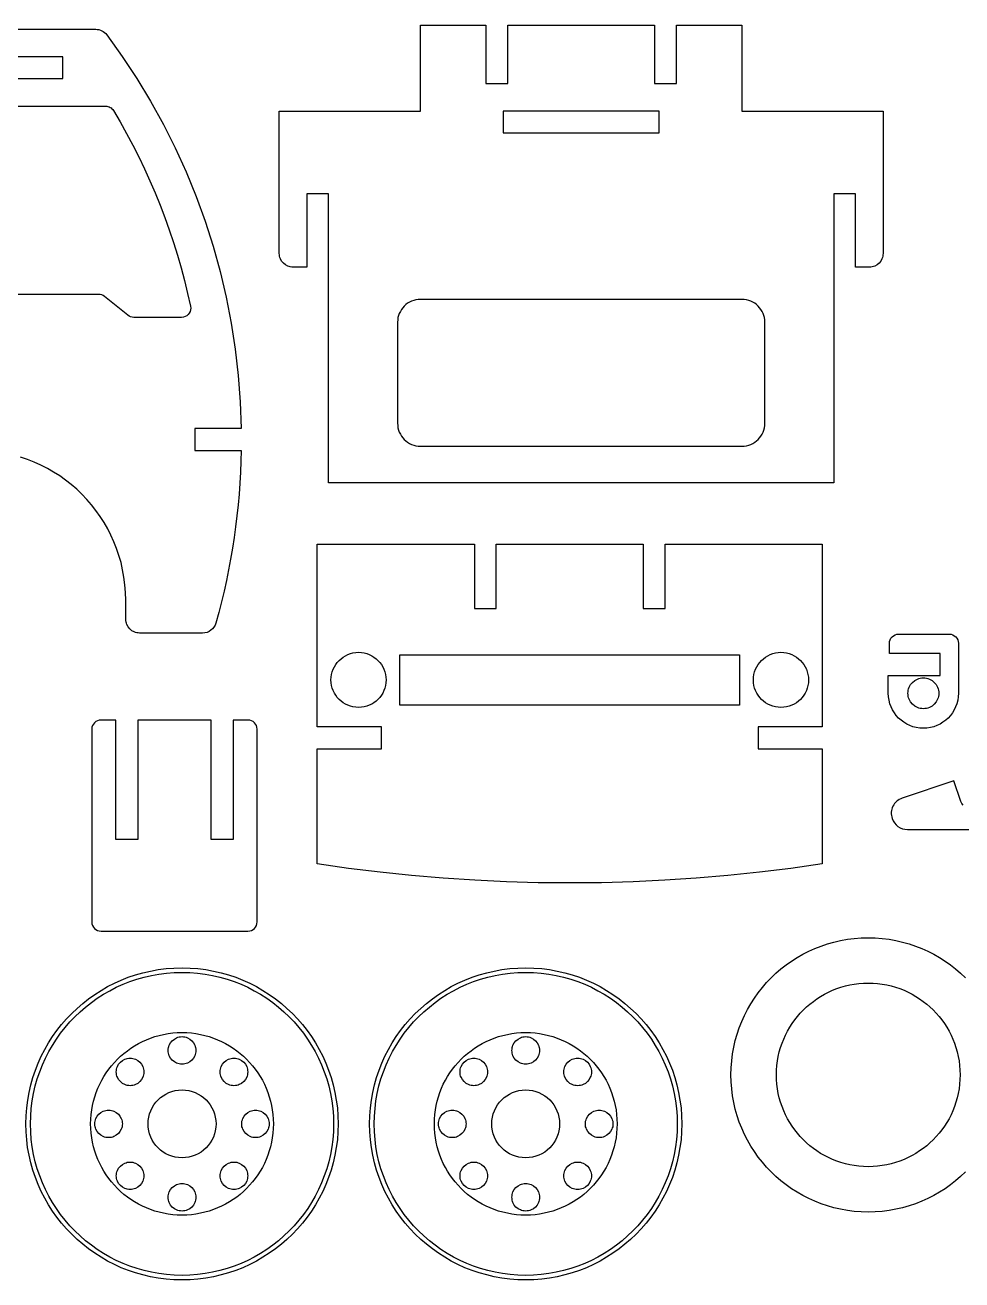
# Model space of a CAD drawing. Extents: x 9 to 509, y 40 to 335.
# Drawn here: x 199.9 to 319.3, y 171.1 to 331.2 of the extents above; entities that cross this region are included whole.
import ezdxf

# ---------------------------------------------------------------- set-up
doc = ezdxf.new("R2010")
doc.units = 0
doc.layers.get('0').update_dxf_attribs({"linetype": 'CONTINUOUS'})

msp = doc.modelspace()

# ---------------------------------------------------------------- linework, layer by layer
at = {"color": 7, "linetype": 'CONTINUOUS'}
for points in [[(174.84, 330.64), (208.89, 330.64), (208.89, 330.64), (209.1, 330.62), (209.3, 330.59), (209.5, 330.53), (209.68, 330.45), (209.86, 330.35), (210.02, 330.23), (210.17, 330.09), (210.3, 329.93), (210.3, 329.93), (212.28, 327.17), (214.14, 324.35), (215.89, 321.46), (217.52, 318.51), (219.03, 315.5), (220.42, 312.44), (221.69, 309.33), (222.83, 306.17), (223.86, 302.98), (224.75, 299.74), (225.52, 296.47), (226.17, 293.16), (226.68, 289.83), (227.07, 286.48), (227.32, 283.11), (227.44, 279.71), (227.44, 279.71), (221.52, 279.71), (221.52, 276.93), (227.44, 276.93), (227.44, 276.93), (227.41, 275.54), (227.35, 274.14), (227.27, 272.75), (227.17, 271.36), (227.05, 269.97), (226.9, 268.59), (226.73, 267.2), (226.54, 265.82), (226.33, 264.45), (226.09, 263.07), (225.83, 261.7), (225.55, 260.34), (225.25, 258.98), (224.93, 257.62), (224.58, 256.27), (224.21, 254.92), (224.21, 254.92), (224.11, 254.65), (223.97, 254.4), (223.79, 254.18), (223.58, 254), (223.35, 253.85), (223.09, 253.73), (222.81, 253.67), (222.52, 253.64), (222.52, 253.64), (214.48, 253.64), (214.3, 253.65), (214.12, 253.68), (213.96, 253.72), (213.79, 253.78), (213.5, 253.94), (213.24, 254.16), (213.02, 254.42), (212.86, 254.71), (212.8, 254.88), (212.76, 255.04), (212.73, 255.22), (212.72, 255.4), (212.72, 255.4), (212.72, 255.4), (212.72, 257.85), (212.72, 257.85), (212.7, 258.83), (212.62, 259.8), (212.5, 260.75), (212.33, 261.69), (212.12, 262.62), (211.86, 263.52), (211.56, 264.41), (211.22, 265.28), (210.84, 266.12), (210.42, 266.94), (209.96, 267.74), (209.46, 268.52), (208.93, 269.27), (208.36, 269.99), (207.76, 270.68), (207.13, 271.34), (206.47, 271.98), (205.78, 272.58), (205.05, 273.14), (204.31, 273.67), (203.53, 274.17), (202.73, 274.63), (201.91, 275.05), (201.06, 275.43), (200.2, 275.78), (199.31, 276.08)], [(238.59, 272.78), (238.59, 309.66), (235.81, 309.66), (235.81, 300.29), (234.06, 300.29), (233.88, 300.3), (233.7, 300.33), (233.54, 300.37), (233.37, 300.43), (233.08, 300.59), (232.82, 300.81), (232.6, 301.06), (232.44, 301.36), (232.38, 301.52), (232.34, 301.69), (232.31, 301.87), (232.3, 302.05), (232.3, 302.05), (232.3, 302.05), (232.3, 320.19), (250.3, 320.19), (250.3, 331.17), (258.64, 331.17), (258.64, 323.7), (261.42, 323.7), (261.42, 331.17), (280.15, 331.17), (280.15, 323.7), (282.93, 323.7), (282.93, 331.17), (291.27, 331.17), (291.27, 320.19), (309.27, 320.19), (309.27, 302.05), (309.27, 302.05), (309.26, 301.87), (309.24, 301.69), (309.19, 301.52), (309.13, 301.36), (308.97, 301.06), (308.76, 300.81), (308.5, 300.59), (308.2, 300.43), (308.04, 300.37), (307.87, 300.33), (307.7, 300.3), (307.52, 300.29), (307.52, 300.29), (305.76, 300.29), (305.76, 309.66), (302.98, 309.66), (302.98, 272.78), (238.59, 272.78), (238.59, 272.78)], [(176.59, 325.73), (176.59, 324.34), (204.69, 324.34), (204.69, 327.12), (176.59, 327.12), (176.59, 325.73), (176.59, 325.73)], [(190.17, 320.83), (210.15, 320.83), (210.15, 320.83), (210.31, 320.82), (210.45, 320.79), (210.6, 320.74), (210.73, 320.68), (210.85, 320.6), (210.97, 320.5), (211.07, 320.39), (211.16, 320.26), (211.16, 320.26), (212.01, 318.81), (212.83, 317.34), (213.62, 315.85), (214.38, 314.35), (215.11, 312.83), (215.81, 311.3), (216.47, 309.76), (217.1, 308.2), (217.7, 306.63), (218.27, 305.04), (218.8, 303.45), (219.31, 301.84), (219.78, 300.23), (220.21, 298.6), (220.61, 296.96), (220.98, 295.32), (220.98, 295.32), (221.01, 295.08), (220.99, 294.85), (220.92, 294.63), (220.82, 294.44), (220.68, 294.26), (220.51, 294.11), (220.31, 294), (220.08, 293.93), (219.84, 293.9), (219.84, 293.9)], [(260.84, 317.41), (280.74, 317.41), (280.74, 320.19), (260.84, 320.19), (260.84, 317.41), (260.84, 317.41)], [(219.84, 293.9), (213.74, 293.9), (213.74, 293.9), (213.54, 293.92), (213.35, 293.97), (213.17, 294.05), (213, 294.16), (213, 294.16), (210.02, 296.57), (210.02, 296.57), (209.85, 296.69), (209.67, 296.77), (209.48, 296.82), (209.28, 296.83), (209.28, 296.83), (190.17, 296.83)], [(250.3, 277.46), (291.27, 277.46), (291.57, 277.48), (291.86, 277.52), (292.14, 277.6), (292.41, 277.69), (292.67, 277.82), (292.91, 277.96), (293.13, 278.13), (293.34, 278.32), (293.53, 278.53), (293.7, 278.75), (293.85, 279), (293.97, 279.25), (294.07, 279.52), (294.14, 279.8), (294.18, 280.09), (294.2, 280.39), (294.2, 280.39), (294.2, 293.27), (294.2, 293.27), (294.18, 293.57), (294.14, 293.86), (294.07, 294.14), (293.97, 294.41), (293.85, 294.66), (293.7, 294.9), (293.53, 295.13), (293.34, 295.34), (293.13, 295.53), (292.91, 295.69), (292.67, 295.84), (292.41, 295.96), (292.14, 296.06), (291.86, 296.13), (291.57, 296.18), (291.27, 296.19), (291.27, 296.19), (291.27, 296.19), (250.3, 296.19), (250.3, 296.19), (250, 296.18), (249.71, 296.13), (249.43, 296.06), (249.16, 295.96), (248.91, 295.84), (248.66, 295.69), (248.44, 295.53), (248.23, 295.34), (248.04, 295.13), (247.87, 294.9), (247.73, 294.66), (247.6, 294.41), (247.51, 294.14), (247.43, 293.86), (247.39, 293.57), (247.37, 293.27), (247.37, 293.27), (247.37, 293.27), (247.37, 280.39), (247.37, 280.39), (247.39, 280.09), (247.43, 279.8), (247.51, 279.52), (247.6, 279.25), (247.73, 279), (247.87, 278.75), (248.04, 278.53), (248.23, 278.32), (248.44, 278.13), (248.66, 277.96), (248.91, 277.82), (249.16, 277.69), (249.43, 277.6), (249.71, 277.52), (250, 277.48), (250.3, 277.46), (250.3, 277.46), (250.3, 277.46)], [(237.13, 224.21), (237.13, 238.89), (245.33, 238.89), (245.33, 241.67), (237.13, 241.67), (237.13, 264.96), (257.18, 264.96), (257.18, 256.76), (259.96, 256.76), (259.96, 264.96), (278.69, 264.96), (278.69, 256.76), (281.47, 256.76), (281.47, 264.96), (301.52, 264.96), (301.52, 241.67), (293.33, 241.67), (293.33, 238.89), (301.52, 238.89), (301.52, 224.21), (301.52, 224.21), (297.51, 223.63), (293.5, 223.14), (289.48, 222.72), (285.46, 222.38), (281.43, 222.11), (277.4, 221.92), (273.36, 221.8), (269.33, 221.77), (265.29, 221.8), (261.26, 221.92), (257.23, 222.11), (253.2, 222.38), (249.17, 222.72), (245.15, 223.14), (241.14, 223.63), (237.13, 224.21), (237.13, 224.21)], [(309.94, 245.96), (309.94, 248.23), (316.53, 248.23), (316.53, 251.01), (310.08, 251.01), (310.08, 252.33), (310.08, 252.33), (310.11, 252.57), (310.17, 252.79), (310.28, 252.99), (310.42, 253.16), (310.6, 253.3), (310.8, 253.41), (311.02, 253.48), (311.25, 253.5), (311.25, 253.5), (311.25, 253.5), (317.7, 253.5), (317.7, 253.5), (317.94, 253.48), (318.16, 253.41), (318.35, 253.3), (318.53, 253.16), (318.67, 252.99), (318.78, 252.79), (318.85, 252.57), (318.87, 252.33), (318.87, 252.33), (318.87, 252.33), (318.87, 245.96), (318.87, 245.96), (318.85, 245.5), (318.78, 245.06), (318.67, 244.63), (318.52, 244.22), (318.33, 243.83), (318.11, 243.46), (317.85, 243.12), (317.56, 242.8), (317.25, 242.52), (316.9, 242.26), (316.53, 242.03), (316.14, 241.85), (315.73, 241.7), (315.31, 241.59), (314.86, 241.52), (314.41, 241.5), (313.95, 241.52), (313.51, 241.59), (313.08, 241.7), (312.67, 241.85), (312.28, 242.03), (311.91, 242.26), (311.57, 242.52), (311.25, 242.8), (310.96, 243.12), (310.71, 243.46), (310.48, 243.83), (310.29, 244.22), (310.14, 244.63), (310.03, 245.06), (309.97, 245.5), (309.94, 245.96), (309.94, 245.96)], [(245.91, 247.67), (245.9, 247.31), (245.84, 246.96), (245.76, 246.62), (245.64, 246.3), (245.49, 245.99), (245.31, 245.7), (245.11, 245.43), (244.88, 245.18), (244.64, 244.96), (244.37, 244.75), (244.08, 244.58), (243.77, 244.43), (243.45, 244.31), (243.11, 244.23), (242.76, 244.17), (242.4, 244.15), (242.4, 244.15), (242.4, 244.15), (242.04, 244.17), (241.69, 244.23), (241.36, 244.31), (241.04, 244.43), (240.73, 244.58), (240.44, 244.75), (240.17, 244.96), (239.92, 245.18), (239.69, 245.43), (239.49, 245.7), (239.32, 245.99), (239.17, 246.3), (239.05, 246.62), (238.96, 246.96), (238.91, 247.31), (238.89, 247.67), (238.89, 247.67), (238.89, 247.67), (238.91, 248.02), (238.96, 248.37), (239.05, 248.71), (239.17, 249.03), (239.32, 249.34), (239.49, 249.63), (239.69, 249.9), (239.92, 250.15), (240.17, 250.37), (240.44, 250.58), (240.73, 250.75), (241.04, 250.9), (241.36, 251.02), (241.69, 251.1), (242.04, 251.16), (242.4, 251.18), (242.4, 251.18), (242.4, 251.18), (242.76, 251.16), (243.11, 251.1), (243.45, 251.02), (243.77, 250.9), (244.08, 250.75), (244.37, 250.58), (244.64, 250.37), (244.88, 250.15), (245.11, 249.9), (245.31, 249.63), (245.49, 249.34), (245.64, 249.03), (245.76, 248.71), (245.84, 248.37), (245.9, 248.02), (245.91, 247.67), (245.91, 247.67), (245.91, 247.67)], [(247.67, 244.45), (247.67, 250.88), (290.98, 250.88), (290.98, 244.45), (247.67, 244.45), (247.67, 244.45)], [(299.76, 247.67), (299.75, 247.31), (299.69, 246.96), (299.61, 246.62), (299.49, 246.3), (299.34, 245.99), (299.16, 245.7), (298.96, 245.43), (298.73, 245.18), (298.49, 244.96), (298.22, 244.75), (297.93, 244.58), (297.62, 244.43), (297.3, 244.31), (296.96, 244.23), (296.61, 244.17), (296.25, 244.15), (296.25, 244.15), (296.25, 244.15), (295.89, 244.17), (295.54, 244.23), (295.21, 244.31), (294.88, 244.43), (294.58, 244.58), (294.29, 244.75), (294.02, 244.96), (293.77, 245.18), (293.54, 245.43), (293.34, 245.7), (293.16, 245.99), (293.01, 246.3), (292.9, 246.62), (292.81, 246.96), (292.76, 247.31), (292.74, 247.67), (292.74, 247.67), (292.74, 247.67), (292.76, 248.02), (292.81, 248.37), (292.9, 248.71), (293.01, 249.03), (293.16, 249.34), (293.34, 249.63), (293.54, 249.9), (293.77, 250.15), (294.02, 250.37), (294.29, 250.58), (294.58, 250.75), (294.88, 250.9), (295.21, 251.02), (295.54, 251.1), (295.89, 251.16), (296.25, 251.18), (296.25, 251.18), (296.25, 251.18), (296.61, 251.16), (296.96, 251.1), (297.3, 251.02), (297.62, 250.9), (297.93, 250.75), (298.22, 250.58), (298.49, 250.37), (298.73, 250.15), (298.96, 249.9), (299.16, 249.63), (299.34, 249.34), (299.49, 249.03), (299.61, 248.71), (299.69, 248.37), (299.75, 248.02), (299.76, 247.67), (299.76, 247.67), (299.76, 247.67)], [(316.37, 245.96), (316.36, 245.76), (316.33, 245.56), (316.29, 245.37), (316.22, 245.19), (316.14, 245.02), (316.04, 244.86), (315.8, 244.57), (315.51, 244.33), (315.34, 244.23), (315.17, 244.15), (314.99, 244.08), (314.8, 244.03), (314.61, 244), (314.41, 243.99), (314.41, 243.99), (314.41, 243.99), (314.21, 244), (314.01, 244.03), (313.82, 244.08), (313.64, 244.15), (313.47, 244.23), (313.31, 244.33), (313.02, 244.57), (312.78, 244.86), (312.68, 245.02), (312.6, 245.19), (312.53, 245.37), (312.48, 245.56), (312.45, 245.76), (312.44, 245.96), (312.44, 245.96), (312.44, 245.96), (312.45, 246.16), (312.48, 246.35), (312.53, 246.54), (312.6, 246.72), (312.68, 246.9), (312.78, 247.06), (313.02, 247.35), (313.31, 247.59), (313.47, 247.69), (313.64, 247.77), (313.82, 247.84), (314.01, 247.88), (314.21, 247.91), (314.41, 247.92), (314.41, 247.92), (314.61, 247.91), (314.8, 247.88), (314.99, 247.84), (315.17, 247.77), (315.34, 247.69), (315.51, 247.59), (315.8, 247.35), (316.04, 247.06), (316.14, 246.9), (316.22, 246.72), (316.29, 246.54), (316.33, 246.35), (316.36, 246.16), (316.37, 245.96), (316.37, 245.96), (316.37, 245.96)], [(209.57, 215.63), (228.3, 215.63), (228.54, 215.65), (228.76, 215.72), (228.96, 215.83), (229.13, 215.97), (229.27, 216.14), (229.38, 216.34), (229.45, 216.56), (229.47, 216.8), (229.47, 216.8), (229.47, 216.8), (229.47, 241.38), (229.47, 241.38), (229.45, 241.62), (229.38, 241.84), (229.27, 242.03), (229.13, 242.21), (228.96, 242.35), (228.76, 242.46), (228.54, 242.53), (228.3, 242.55), (228.3, 242.55), (228.3, 242.55), (226.4, 242.55), (226.4, 227.33), (223.62, 227.33), (223.62, 242.55), (214.25, 242.55), (214.25, 227.33), (211.47, 227.33), (211.47, 242.55), (209.57, 242.55), (209.57, 242.55), (209.34, 242.53), (209.12, 242.46), (208.92, 242.35), (208.74, 242.21), (208.6, 242.03), (208.49, 241.84), (208.42, 241.62), (208.4, 241.38), (208.4, 241.38), (208.4, 241.38), (208.4, 216.8), (208.4, 216.8), (208.42, 216.56), (208.49, 216.34), (208.6, 216.14), (208.74, 215.97), (208.92, 215.83), (209.12, 215.72), (209.34, 215.65), (209.57, 215.63), (209.57, 215.63), (209.57, 215.63)], [(319.46, 231.68), (319.3, 231.9), (319.18, 232.15), (319.18, 232.15), (319.18, 232.15), (318.3, 234.79), (311.72, 232.58), (311.72, 232.58), (311.52, 232.5), (311.34, 232.41), (311.17, 232.3), (311.01, 232.18), (310.87, 232.04), (310.74, 231.89), (310.63, 231.72), (310.53, 231.55), (310.45, 231.37), (310.39, 231.19), (310.35, 230.99), (310.32, 230.8), (310.32, 230.6), (310.33, 230.39), (310.37, 230.19), (310.42, 229.99), (310.55, 229.69), (310.72, 229.42), (310.93, 229.18), (311.17, 228.98), (311.44, 228.81), (311.73, 228.69), (312.04, 228.62), (312.37, 228.59), (312.37, 228.59)], [(312.37, 228.59), (329.7, 228.59)], [(319.76, 184.92), (319.15, 184.34), (318.52, 183.79), (317.85, 183.27), (317.17, 182.78), (316.46, 182.32), (315.73, 181.9), (314.97, 181.52), (314.2, 181.17), (313.4, 180.85), (312.59, 180.58), (311.76, 180.34), (310.91, 180.15), (310.05, 179.99), (309.17, 179.88), (308.28, 179.81), (307.38, 179.79), (307.38, 179.79), (306.48, 179.81), (305.59, 179.88), (304.72, 179.99), (303.86, 180.15), (303.01, 180.34), (302.18, 180.58), (301.37, 180.85), (300.57, 181.17), (299.8, 181.52), (299.04, 181.9), (298.31, 182.32), (297.6, 182.78), (296.91, 183.27), (296.25, 183.79), (295.62, 184.34), (295.01, 184.92), (294.43, 185.52), (293.88, 186.16), (293.36, 186.82), (292.87, 187.51), (292.42, 188.22), (291.99, 188.95), (291.61, 189.7), (291.26, 190.48), (290.94, 191.27), (290.67, 192.09), (290.43, 192.92), (290.24, 193.76), (290.08, 194.63), (289.97, 195.5), (289.9, 196.39), (289.88, 197.29), (289.88, 197.29), (289.88, 197.29), (289.9, 198.19), (289.97, 199.08), (290.08, 199.96), (290.24, 200.82), (290.43, 201.66), (290.67, 202.5), (290.94, 203.31), (291.26, 204.1), (291.61, 204.88), (291.99, 205.63), (292.42, 206.37), (292.87, 207.08), (293.36, 207.76), (293.88, 208.42), (294.43, 209.06), (295.01, 209.67), (295.62, 210.25), (296.25, 210.8), (296.91, 211.32), (297.6, 211.8), (298.31, 212.26), (299.04, 212.68), (299.8, 213.07), (300.57, 213.42), (301.37, 213.73), (302.18, 214.01), (303.01, 214.24), (303.86, 214.44), (304.72, 214.59), (305.59, 214.7), (306.48, 214.77), (307.38, 214.79), (307.38, 214.79), (308.28, 214.77), (309.17, 214.7), (310.05, 214.59), (310.91, 214.44), (311.76, 214.24), (312.59, 214.01), (313.4, 213.73), (314.2, 213.42), (314.97, 213.07), (315.73, 212.68), (316.46, 212.26), (317.17, 211.8), (317.85, 211.32), (318.52, 210.8), (319.15, 210.25), (319.76, 209.67)], [(239.8, 191.05), (239.77, 190.02), (239.7, 189.01), (239.57, 188.02), (239.39, 187.04), (239.17, 186.08), (238.9, 185.13), (238.59, 184.21), (238.23, 183.3), (237.84, 182.42), (237.4, 181.56), (236.92, 180.73), (236.4, 179.92), (235.85, 179.14), (235.25, 178.39), (234.63, 177.67), (233.97, 176.98), (233.28, 176.32), (232.56, 175.69), (231.81, 175.1), (231.02, 174.55), (230.22, 174.03), (229.38, 173.55), (228.53, 173.11), (227.64, 172.71), (226.74, 172.36), (225.82, 172.04), (224.87, 171.78), (223.91, 171.55), (222.93, 171.38), (221.93, 171.25), (220.92, 171.17), (219.9, 171.15), (219.9, 171.15), (219.9, 171.15), (218.87, 171.17), (217.86, 171.25), (216.87, 171.38), (215.89, 171.55), (214.92, 171.78), (213.98, 172.04), (213.06, 172.36), (212.15, 172.71), (211.27, 173.11), (210.41, 173.55), (209.58, 174.03), (208.77, 174.55), (207.99, 175.1), (207.24, 175.69), (206.52, 176.32), (205.83, 176.98), (205.17, 177.67), (204.54, 178.39), (203.95, 179.14), (203.39, 179.92), (202.88, 180.73), (202.4, 181.56), (201.96, 182.42), (201.56, 183.3), (201.2, 184.21), (200.89, 185.13), (200.62, 186.08), (200.4, 187.04), (200.22, 188.02), (200.1, 189.01), (200.02, 190.02), (200, 191.05), (200, 191.05), (200, 191.05), (200.02, 192.07), (200.1, 193.08), (200.23, 194.08), (200.4, 195.06), (200.62, 196.02), (200.89, 196.97), (201.2, 197.89), (201.56, 198.79), (201.96, 199.68), (202.4, 200.53), (202.88, 201.37), (203.4, 202.17), (203.95, 202.96), (204.54, 203.71), (205.17, 204.43), (205.83, 205.12), (206.52, 205.78), (207.24, 206.4), (207.99, 207), (208.77, 207.55), (209.58, 208.07), (210.41, 208.55), (211.27, 208.99), (212.15, 209.38), (213.05, 209.74), (213.98, 210.05), (214.92, 210.32), (215.89, 210.54), (216.87, 210.72), (217.86, 210.85), (218.87, 210.92), (219.9, 210.95), (219.9, 210.95), (220.92, 210.92), (221.93, 210.85), (222.93, 210.72), (223.91, 210.54), (224.87, 210.32), (225.82, 210.05), (226.74, 209.74), (227.64, 209.38), (228.53, 208.99), (229.38, 208.55), (230.22, 208.07), (231.02, 207.55), (231.81, 207), (232.56, 206.4), (233.28, 205.78), (233.97, 205.12), (234.63, 204.43), (235.25, 203.71), (235.85, 202.96), (236.4, 202.17), (236.92, 201.37), (237.4, 200.53), (237.84, 199.68), (238.23, 198.79), (238.59, 197.89), (238.9, 196.97), (239.17, 196.02), (239.39, 195.06), (239.57, 194.08), (239.7, 193.08), (239.77, 192.07), (239.8, 191.05), (239.8, 191.05), (239.8, 191.05)], [(239.21, 191.05), (239.19, 190.05), (239.11, 189.07), (238.99, 188.11), (238.82, 187.16), (238.61, 186.22), (238.35, 185.31), (238.04, 184.41), (237.7, 183.53), (237.31, 182.67), (236.88, 181.84), (236.42, 181.03), (235.92, 180.25), (235.38, 179.49), (234.8, 178.76), (234.2, 178.06), (233.56, 177.39), (232.89, 176.75), (232.18, 176.14), (231.46, 175.57), (230.7, 175.03), (229.91, 174.53), (229.11, 174.06), (228.27, 173.64), (227.42, 173.25), (226.54, 172.91), (225.64, 172.6), (224.73, 172.34), (223.79, 172.13), (222.84, 171.96), (221.87, 171.83), (220.89, 171.76), (219.9, 171.73), (219.9, 171.73), (219.9, 171.73), (218.9, 171.76), (217.92, 171.83), (216.96, 171.96), (216.01, 172.13), (215.07, 172.34), (214.16, 172.6), (213.26, 172.91), (212.38, 173.25), (211.52, 173.64), (210.69, 174.06), (209.88, 174.53), (209.1, 175.03), (208.34, 175.57), (207.61, 176.14), (206.91, 176.75), (206.24, 177.39), (205.6, 178.06), (204.99, 178.76), (204.42, 179.49), (203.88, 180.25), (203.38, 181.03), (202.91, 181.84), (202.49, 182.67), (202.1, 183.53), (201.76, 184.41), (201.45, 185.3), (201.19, 186.22), (200.98, 187.16), (200.81, 188.11), (200.68, 189.07), (200.61, 190.05), (200.58, 191.05), (200.58, 191.05), (200.58, 191.05), (200.61, 192.04), (200.68, 193.02), (200.81, 193.99), (200.98, 194.94), (201.19, 195.88), (201.45, 196.79), (201.76, 197.69), (202.1, 198.57), (202.49, 199.42), (202.91, 200.26), (203.38, 201.06), (203.88, 201.85), (204.42, 202.61), (204.99, 203.33), (205.6, 204.04), (206.24, 204.71), (206.91, 205.35), (207.61, 205.95), (208.34, 206.53), (209.1, 207.06), (209.88, 207.57), (210.69, 208.03), (211.52, 208.46), (212.38, 208.85), (213.26, 209.19), (214.15, 209.49), (215.07, 209.76), (216.01, 209.97), (216.96, 210.14), (217.92, 210.26), (218.9, 210.34), (219.9, 210.36), (219.9, 210.36), (220.89, 210.34), (221.87, 210.26), (222.84, 210.14), (223.79, 209.97), (224.73, 209.76), (225.64, 209.5), (226.54, 209.19), (227.42, 208.85), (228.27, 208.46), (229.11, 208.03), (229.91, 207.57), (230.7, 207.07), (231.46, 206.53), (232.18, 205.95), (232.89, 205.35), (233.56, 204.71), (234.2, 204.04), (234.8, 203.33), (235.38, 202.61), (235.91, 201.85), (236.42, 201.06), (236.88, 200.26), (237.31, 199.42), (237.7, 198.57), (238.04, 197.69), (238.34, 196.79), (238.61, 195.88), (238.82, 194.94), (238.99, 193.99), (239.11, 193.02), (239.19, 192.04), (239.21, 191.05), (239.21, 191.05), (239.21, 191.05)], [(283.61, 191.05), (283.59, 190.02), (283.51, 189.01), (283.38, 188.02), (283.21, 187.04), (282.99, 186.08), (282.72, 185.13), (282.41, 184.21), (282.05, 183.3), (281.65, 182.42), (281.21, 181.56), (280.73, 180.73), (280.22, 179.92), (279.66, 179.14), (279.07, 178.39), (278.44, 177.67), (277.78, 176.98), (277.09, 176.32), (276.37, 175.69), (275.62, 175.1), (274.84, 174.55), (274.03, 174.03), (273.2, 173.55), (272.34, 173.11), (271.46, 172.71), (270.56, 172.36), (269.63, 172.04), (268.69, 171.78), (267.72, 171.55), (266.74, 171.38), (265.75, 171.25), (264.74, 171.17), (263.71, 171.15), (263.71, 171.15), (263.71, 171.15), (262.69, 171.17), (261.68, 171.25), (260.68, 171.38), (259.7, 171.55), (258.74, 171.78), (257.8, 172.04), (256.87, 172.36), (255.97, 172.71), (255.08, 173.11), (254.23, 173.55), (253.39, 174.03), (252.59, 174.55), (251.81, 175.1), (251.05, 175.69), (250.33, 176.32), (249.64, 176.98), (248.98, 177.67), (248.36, 178.39), (247.76, 179.14), (247.21, 179.92), (246.69, 180.73), (246.21, 181.56), (245.77, 182.42), (245.37, 183.3), (245.02, 184.21), (244.71, 185.13), (244.44, 186.08), (244.21, 187.04), (244.04, 188.02), (243.91, 189.01), (243.84, 190.02), (243.81, 191.05), (243.81, 191.05), (243.81, 191.05), (243.84, 192.07), (243.91, 193.08), (244.04, 194.08), (244.22, 195.06), (244.44, 196.02), (244.71, 196.97), (245.02, 197.89), (245.38, 198.79), (245.77, 199.68), (246.21, 200.53), (246.69, 201.37), (247.21, 202.17), (247.76, 202.96), (248.36, 203.71), (248.98, 204.43), (249.64, 205.12), (250.33, 205.78), (251.05, 206.4), (251.81, 207), (252.59, 207.55), (253.39, 208.07), (254.23, 208.55), (255.08, 208.99), (255.97, 209.38), (256.87, 209.74), (257.79, 210.05), (258.74, 210.32), (259.7, 210.54), (260.68, 210.72), (261.68, 210.85), (262.69, 210.92), (263.71, 210.95), (263.71, 210.95), (264.74, 210.92), (265.75, 210.85), (266.74, 210.72), (267.72, 210.54), (268.69, 210.32), (269.63, 210.05), (270.56, 209.74), (271.46, 209.38), (272.34, 208.99), (273.2, 208.55), (274.03, 208.07), (274.84, 207.55), (275.62, 207), (276.37, 206.4), (277.09, 205.78), (277.79, 205.12), (278.44, 204.43), (279.07, 203.71), (279.66, 202.96), (280.22, 202.17), (280.73, 201.37), (281.21, 200.53), (281.65, 199.68), (282.05, 198.79), (282.41, 197.89), (282.72, 196.97), (282.99, 196.02), (283.21, 195.06), (283.38, 194.08), (283.51, 193.08), (283.59, 192.07), (283.61, 191.05), (283.61, 191.05), (283.61, 191.05)], [(283.03, 191.05), (283, 190.05), (282.93, 189.07), (282.81, 188.11), (282.64, 187.16), (282.42, 186.22), (282.16, 185.31), (281.86, 184.41), (281.51, 183.53), (281.12, 182.67), (280.7, 181.84), (280.23, 181.03), (279.73, 180.25), (279.19, 179.49), (278.62, 178.76), (278.01, 178.06), (277.37, 177.39), (276.7, 176.75), (276, 176.14), (275.27, 175.57), (274.51, 175.03), (273.73, 174.53), (272.92, 174.06), (272.09, 173.64), (271.23, 173.25), (270.35, 172.91), (269.46, 172.6), (268.54, 172.34), (267.61, 172.13), (266.65, 171.96), (265.69, 171.83), (264.71, 171.76), (263.71, 171.73), (263.71, 171.73), (263.71, 171.73), (262.72, 171.76), (261.74, 171.83), (260.77, 171.96), (259.82, 172.13), (258.89, 172.34), (257.97, 172.6), (257.07, 172.91), (256.2, 173.25), (255.34, 173.64), (254.51, 174.06), (253.7, 174.53), (252.91, 175.03), (252.16, 175.57), (251.43, 176.14), (250.73, 176.75), (250.05, 177.39), (249.41, 178.06), (248.81, 178.76), (248.23, 179.49), (247.7, 180.25), (247.19, 181.03), (246.73, 181.84), (246.3, 182.67), (245.91, 183.53), (245.57, 184.41), (245.26, 185.3), (245, 186.22), (244.79, 187.16), (244.62, 188.11), (244.5, 189.07), (244.42, 190.05), (244.4, 191.05), (244.4, 191.05), (244.4, 191.05), (244.42, 192.04), (244.5, 193.02), (244.62, 193.99), (244.79, 194.94), (245, 195.88), (245.26, 196.79), (245.57, 197.69), (245.91, 198.57), (246.3, 199.42), (246.73, 200.26), (247.19, 201.06), (247.7, 201.85), (248.23, 202.61), (248.81, 203.33), (249.41, 204.04), (250.05, 204.71), (250.73, 205.35), (251.43, 205.95), (252.16, 206.53), (252.91, 207.06), (253.7, 207.57), (254.51, 208.03), (255.34, 208.46), (256.19, 208.85), (257.07, 209.19), (257.97, 209.49), (258.89, 209.76), (259.82, 209.97), (260.77, 210.14), (261.74, 210.26), (262.72, 210.34), (263.71, 210.36), (263.71, 210.36), (264.71, 210.34), (265.69, 210.26), (266.66, 210.14), (267.61, 209.97), (268.54, 209.76), (269.46, 209.5), (270.35, 209.19), (271.23, 208.85), (272.09, 208.46), (272.92, 208.03), (273.73, 207.57), (274.51, 207.07), (275.27, 206.53), (276, 205.95), (276.7, 205.35), (277.37, 204.71), (278.01, 204.04), (278.62, 203.33), (279.19, 202.61), (279.73, 201.85), (280.23, 201.06), (280.7, 200.26), (281.12, 199.42), (281.51, 198.57), (281.86, 197.69), (282.16, 196.79), (282.42, 195.88), (282.64, 194.94), (282.81, 193.99), (282.93, 193.02), (283, 192.04), (283.03, 191.05), (283.03, 191.05), (283.03, 191.05)], [(319.09, 197.29), (319.07, 196.69), (319.03, 196.09), (318.95, 195.51), (318.85, 194.93), (318.72, 194.37), (318.56, 193.81), (318.38, 193.27), (318.17, 192.73), (317.93, 192.22), (317.68, 191.71), (317.39, 191.22), (317.09, 190.75), (316.76, 190.29), (316.42, 189.85), (316.05, 189.42), (315.66, 189.01), (315.25, 188.63), (314.83, 188.26), (314.39, 187.91), (313.93, 187.59), (313.45, 187.28), (312.96, 187), (312.46, 186.74), (311.94, 186.51), (311.41, 186.3), (310.86, 186.11), (310.31, 185.95), (309.74, 185.82), (309.17, 185.72), (308.58, 185.65), (307.99, 185.6), (307.38, 185.59), (307.38, 185.59), (306.78, 185.6), (306.19, 185.65), (305.6, 185.72), (305.02, 185.82), (304.46, 185.95), (303.9, 186.11), (303.36, 186.3), (302.83, 186.51), (302.31, 186.74), (301.8, 187), (301.31, 187.28), (300.84, 187.59), (300.38, 187.91), (299.94, 188.26), (299.51, 188.63), (299.11, 189.01), (298.72, 189.42), (298.35, 189.85), (298, 190.29), (297.68, 190.75), (297.37, 191.22), (297.09, 191.71), (296.83, 192.22), (296.6, 192.73), (296.39, 193.27), (296.2, 193.81), (296.04, 194.37), (295.91, 194.93), (295.81, 195.51), (295.74, 196.09), (295.69, 196.69), (295.68, 197.29), (295.68, 197.29), (295.69, 197.89), (295.74, 198.49), (295.81, 199.07), (295.91, 199.65), (296.04, 200.22), (296.2, 200.77), (296.39, 201.32), (296.6, 201.85), (296.83, 202.37), (297.09, 202.87), (297.37, 203.36), (297.68, 203.84), (298, 204.3), (298.35, 204.74), (298.72, 205.16), (299.11, 205.57), (299.51, 205.96), (299.94, 206.33), (300.38, 206.67), (300.84, 207), (301.31, 207.3), (301.8, 207.59), (302.31, 207.84), (302.83, 208.08), (303.36, 208.29), (303.9, 208.47), (304.46, 208.63), (305.02, 208.76), (305.6, 208.86), (306.19, 208.94), (306.78, 208.98), (307.38, 209), (307.38, 209), (307.99, 208.98), (308.58, 208.94), (309.17, 208.86), (309.74, 208.76), (310.31, 208.63), (310.86, 208.47), (311.41, 208.29), (311.94, 208.08), (312.46, 207.84), (312.96, 207.59), (313.45, 207.3), (313.93, 207), (314.39, 206.67), (314.83, 206.33), (315.25, 205.96), (315.66, 205.57), (316.05, 205.16), (316.42, 204.74), (316.76, 204.3), (317.09, 203.84), (317.39, 203.36), (317.68, 202.87), (317.93, 202.37), (318.17, 201.85), (318.38, 201.32), (318.56, 200.77), (318.72, 200.22), (318.85, 199.65), (318.95, 199.07), (319.03, 198.49), (319.07, 197.89), (319.09, 197.29), (319.09, 197.29), (319.09, 197.29)], [(231.55, 191.05), (231.53, 190.45), (231.49, 189.86), (231.41, 189.28), (231.31, 188.7), (231.18, 188.14), (231.02, 187.59), (230.84, 187.04), (230.63, 186.52), (230.4, 186), (230.14, 185.5), (229.86, 185.01), (229.56, 184.54), (229.23, 184.08), (228.89, 183.64), (228.52, 183.22), (228.13, 182.81), (227.73, 182.43), (227.31, 182.06), (226.87, 181.72), (226.41, 181.39), (225.94, 181.09), (225.45, 180.81), (224.95, 180.55), (224.43, 180.32), (223.9, 180.11), (223.36, 179.92), (222.81, 179.77), (222.25, 179.64), (221.67, 179.53), (221.09, 179.46), (220.5, 179.42), (219.9, 179.4), (219.9, 179.4), (219.9, 179.4), (219.3, 179.42), (218.71, 179.46), (218.13, 179.54), (217.55, 179.64), (216.99, 179.77), (216.44, 179.92), (215.89, 180.11), (215.37, 180.32), (214.85, 180.55), (214.35, 180.81), (213.86, 181.09), (213.39, 181.39), (212.93, 181.72), (212.49, 182.06), (212.07, 182.43), (211.66, 182.81), (211.28, 183.22), (210.91, 183.64), (210.57, 184.08), (210.24, 184.54), (209.94, 185.01), (209.66, 185.5), (209.4, 186), (209.17, 186.51), (208.96, 187.04), (208.77, 187.58), (208.62, 188.14), (208.49, 188.7), (208.38, 189.27), (208.31, 189.86), (208.27, 190.45), (208.25, 191.05), (208.25, 191.05), (208.27, 191.65), (208.31, 192.24), (208.39, 192.82), (208.49, 193.4), (208.62, 193.96), (208.77, 194.51), (208.96, 195.05), (209.17, 195.58), (209.4, 196.1), (209.66, 196.6), (209.94, 197.09), (210.24, 197.56), (210.57, 198.02), (210.91, 198.46), (211.28, 198.88), (211.66, 199.28), (212.07, 199.67), (212.49, 200.04), (212.93, 200.38), (213.39, 200.71), (213.86, 201.01), (214.35, 201.29), (214.85, 201.55), (215.36, 201.78), (215.89, 201.99), (216.43, 202.17), (216.99, 202.33), (217.55, 202.46), (218.12, 202.56), (218.71, 202.64), (219.3, 202.68), (219.9, 202.7), (219.9, 202.7), (219.9, 202.7), (220.5, 202.68), (221.09, 202.64), (221.67, 202.56), (222.25, 202.46), (222.81, 202.33), (223.36, 202.17), (223.9, 201.99), (224.43, 201.78), (224.95, 201.55), (225.45, 201.29), (225.94, 201.01), (226.41, 200.71), (226.87, 200.38), (227.31, 200.04), (227.73, 199.67), (228.13, 199.28), (228.52, 198.88), (228.89, 198.46), (229.23, 198.02), (229.56, 197.56), (229.86, 197.09), (230.14, 196.6), (230.4, 196.1), (230.63, 195.58), (230.84, 195.05), (231.02, 194.51), (231.18, 193.96), (231.31, 193.4), (231.41, 192.82), (231.49, 192.24), (231.53, 191.65), (231.55, 191.05), (231.55, 191.05), (231.55, 191.05)], [(221.65, 200.41), (221.64, 200.23), (221.62, 200.06), (221.57, 199.89), (221.52, 199.73), (221.35, 199.43), (221.14, 199.17), (220.88, 198.96), (220.58, 198.79), (220.42, 198.74), (220.25, 198.69), (220.08, 198.67), (219.9, 198.66), (219.9, 198.66), (219.9, 198.66), (219.72, 198.67), (219.54, 198.69), (219.38, 198.74), (219.21, 198.79), (218.92, 198.96), (218.66, 199.17), (218.44, 199.43), (218.28, 199.73), (218.22, 199.89), (218.18, 200.06), (218.15, 200.23), (218.14, 200.41), (218.14, 200.41), (218.14, 200.41), (218.15, 200.59), (218.18, 200.77), (218.22, 200.93), (218.28, 201.09), (218.44, 201.39), (218.66, 201.65), (218.92, 201.87), (219.21, 202.03), (219.38, 202.09), (219.54, 202.13), (219.72, 202.16), (219.9, 202.17), (219.9, 202.17), (219.9, 202.17), (220.08, 202.16), (220.25, 202.13), (220.42, 202.09), (220.58, 202.03), (220.88, 201.87), (221.14, 201.65), (221.35, 201.39), (221.52, 201.09), (221.57, 200.93), (221.62, 200.77), (221.64, 200.59), (221.65, 200.41), (221.65, 200.41), (221.65, 200.41)], [(275.36, 191.05), (275.35, 190.45), (275.3, 189.86), (275.23, 189.28), (275.12, 188.7), (274.99, 188.14), (274.84, 187.59), (274.65, 187.04), (274.45, 186.52), (274.21, 186), (273.96, 185.5), (273.67, 185.01), (273.37, 184.54), (273.05, 184.08), (272.7, 183.64), (272.34, 183.22), (271.95, 182.81), (271.55, 182.43), (271.12, 182.06), (270.68, 181.72), (270.23, 181.39), (269.75, 181.09), (269.27, 180.81), (268.76, 180.55), (268.25, 180.32), (267.72, 180.11), (267.18, 179.92), (266.62, 179.77), (266.06, 179.64), (265.49, 179.53), (264.9, 179.46), (264.31, 179.42), (263.71, 179.4), (263.71, 179.4), (263.71, 179.4), (263.11, 179.42), (262.52, 179.46), (261.94, 179.54), (261.37, 179.64), (260.8, 179.77), (260.25, 179.92), (259.71, 180.11), (259.18, 180.32), (258.66, 180.55), (258.16, 180.81), (257.67, 181.09), (257.2, 181.39), (256.74, 181.72), (256.3, 182.06), (255.88, 182.43), (255.48, 182.81), (255.09, 183.22), (254.73, 183.64), (254.38, 184.08), (254.05, 184.54), (253.75, 185.01), (253.47, 185.5), (253.21, 186), (252.98, 186.51), (252.77, 187.04), (252.59, 187.58), (252.43, 188.14), (252.3, 188.7), (252.2, 189.27), (252.13, 189.86), (252.08, 190.45), (252.07, 191.05), (252.07, 191.05), (252.08, 191.65), (252.13, 192.24), (252.2, 192.82), (252.3, 193.4), (252.43, 193.96), (252.59, 194.51), (252.77, 195.05), (252.98, 195.58), (253.21, 196.1), (253.47, 196.6), (253.75, 197.09), (254.05, 197.56), (254.38, 198.02), (254.73, 198.46), (255.09, 198.88), (255.48, 199.28), (255.88, 199.67), (256.3, 200.04), (256.74, 200.38), (257.2, 200.71), (257.67, 201.01), (258.16, 201.29), (258.66, 201.55), (259.18, 201.78), (259.71, 201.99), (260.25, 202.17), (260.8, 202.33), (261.37, 202.46), (261.94, 202.56), (262.52, 202.64), (263.11, 202.68), (263.71, 202.7), (263.71, 202.7), (263.71, 202.7), (264.31, 202.68), (264.9, 202.64), (265.49, 202.56), (266.06, 202.46), (266.62, 202.33), (267.18, 202.17), (267.72, 201.99), (268.25, 201.78), (268.76, 201.55), (269.27, 201.29), (269.75, 201.01), (270.23, 200.71), (270.68, 200.38), (271.12, 200.04), (271.55, 199.67), (271.95, 199.28), (272.34, 198.88), (272.7, 198.46), (273.05, 198.02), (273.37, 197.56), (273.67, 197.09), (273.96, 196.6), (274.21, 196.1), (274.45, 195.58), (274.65, 195.05), (274.84, 194.51), (274.99, 193.96), (275.12, 193.4), (275.23, 192.82), (275.3, 192.24), (275.35, 191.65), (275.36, 191.05), (275.36, 191.05), (275.36, 191.05)], [(265.47, 200.41), (265.46, 200.23), (265.43, 200.06), (265.39, 199.89), (265.33, 199.73), (265.17, 199.43), (264.96, 199.17), (264.7, 198.96), (264.4, 198.79), (264.24, 198.74), (264.07, 198.69), (263.89, 198.67), (263.71, 198.66), (263.71, 198.66), (263.71, 198.66), (263.53, 198.67), (263.36, 198.69), (263.19, 198.74), (263.03, 198.79), (262.73, 198.96), (262.47, 199.17), (262.26, 199.43), (262.09, 199.73), (262.04, 199.89), (261.99, 200.06), (261.97, 200.23), (261.96, 200.41), (261.96, 200.41), (261.96, 200.41), (261.97, 200.59), (261.99, 200.77), (262.04, 200.93), (262.09, 201.09), (262.26, 201.39), (262.47, 201.65), (262.73, 201.87), (263.03, 202.03), (263.19, 202.09), (263.36, 202.13), (263.53, 202.16), (263.71, 202.17), (263.71, 202.17), (263.71, 202.17), (263.89, 202.16), (264.07, 202.13), (264.24, 202.09), (264.4, 202.03), (264.7, 201.87), (264.96, 201.65), (265.17, 201.39), (265.33, 201.09), (265.39, 200.93), (265.43, 200.77), (265.46, 200.59), (265.47, 200.41), (265.47, 200.41), (265.47, 200.41)], [(215.03, 197.67), (215.02, 197.49), (215, 197.31), (214.95, 197.15), (214.9, 196.99), (214.73, 196.69), (214.52, 196.43), (214.26, 196.21), (213.96, 196.05), (213.8, 195.99), (213.63, 195.95), (213.46, 195.92), (213.28, 195.91), (213.28, 195.91), (213.28, 195.91), (213.1, 195.92), (212.92, 195.95), (212.76, 195.99), (212.59, 196.05), (212.3, 196.21), (212.04, 196.43), (211.82, 196.69), (211.66, 196.99), (211.6, 197.15), (211.56, 197.31), (211.53, 197.49), (211.52, 197.67), (211.52, 197.67), (211.52, 197.67), (211.53, 197.85), (211.56, 198.02), (211.6, 198.19), (211.66, 198.35), (211.82, 198.65), (212.04, 198.91), (212.3, 199.13), (212.59, 199.29), (212.76, 199.35), (212.92, 199.39), (213.1, 199.42), (213.28, 199.43), (213.28, 199.43), (213.28, 199.43), (213.46, 199.42), (213.63, 199.39), (213.8, 199.35), (213.96, 199.29), (214.26, 199.13), (214.52, 198.91), (214.73, 198.65), (214.9, 198.35), (214.95, 198.19), (215, 198.02), (215.02, 197.85), (215.03, 197.67), (215.03, 197.67), (215.03, 197.67)], [(228.27, 197.67), (228.26, 197.49), (228.24, 197.31), (228.19, 197.15), (228.14, 196.99), (227.97, 196.69), (227.76, 196.43), (227.5, 196.21), (227.2, 196.05), (227.04, 195.99), (226.87, 195.95), (226.7, 195.92), (226.52, 195.91), (226.52, 195.91), (226.52, 195.91), (226.34, 195.92), (226.16, 195.95), (226, 195.99), (225.84, 196.05), (225.54, 196.21), (225.28, 196.43), (225.06, 196.69), (224.9, 196.99), (224.84, 197.15), (224.8, 197.31), (224.77, 197.49), (224.76, 197.67), (224.76, 197.67), (224.76, 197.67), (224.77, 197.85), (224.8, 198.02), (224.84, 198.19), (224.9, 198.35), (225.06, 198.65), (225.28, 198.91), (225.54, 199.13), (225.84, 199.29), (226, 199.35), (226.16, 199.39), (226.34, 199.42), (226.52, 199.43), (226.52, 199.43), (226.52, 199.43), (226.7, 199.42), (226.87, 199.39), (227.04, 199.35), (227.2, 199.29), (227.5, 199.13), (227.76, 198.91), (227.97, 198.65), (228.14, 198.35), (228.19, 198.19), (228.24, 198.02), (228.26, 197.85), (228.27, 197.67), (228.27, 197.67), (228.27, 197.67)], [(258.85, 197.67), (258.84, 197.49), (258.81, 197.31), (258.77, 197.15), (258.71, 196.99), (258.55, 196.69), (258.33, 196.43), (258.07, 196.21), (257.78, 196.05), (257.61, 195.99), (257.45, 195.95), (257.27, 195.92), (257.09, 195.91), (257.09, 195.91), (257.09, 195.91), (256.91, 195.92), (256.74, 195.95), (256.57, 195.99), (256.41, 196.05), (256.11, 196.21), (255.85, 196.43), (255.64, 196.69), (255.47, 196.99), (255.42, 197.15), (255.37, 197.31), (255.35, 197.49), (255.34, 197.67), (255.34, 197.67), (255.34, 197.67), (255.35, 197.85), (255.37, 198.02), (255.42, 198.19), (255.47, 198.35), (255.64, 198.65), (255.85, 198.91), (256.11, 199.13), (256.41, 199.29), (256.57, 199.35), (256.74, 199.39), (256.91, 199.42), (257.09, 199.43), (257.09, 199.43), (257.09, 199.43), (257.27, 199.42), (257.45, 199.39), (257.61, 199.35), (257.78, 199.29), (258.07, 199.13), (258.33, 198.91), (258.55, 198.65), (258.71, 198.35), (258.77, 198.19), (258.81, 198.02), (258.84, 197.85), (258.85, 197.67), (258.85, 197.67), (258.85, 197.67)], [(272.09, 197.67), (272.08, 197.49), (272.05, 197.31), (272.01, 197.15), (271.95, 196.99), (271.79, 196.69), (271.58, 196.43), (271.32, 196.21), (271.02, 196.05), (270.86, 195.99), (270.69, 195.95), (270.51, 195.92), (270.33, 195.91), (270.33, 195.91), (270.33, 195.91), (270.15, 195.92), (269.98, 195.95), (269.81, 195.99), (269.65, 196.05), (269.35, 196.21), (269.09, 196.43), (268.88, 196.69), (268.72, 196.99), (268.66, 197.15), (268.61, 197.31), (268.59, 197.49), (268.58, 197.67), (268.58, 197.67), (268.58, 197.67), (268.59, 197.85), (268.61, 198.02), (268.66, 198.19), (268.72, 198.35), (268.88, 198.65), (269.09, 198.91), (269.35, 199.13), (269.65, 199.29), (269.81, 199.35), (269.98, 199.39), (270.15, 199.42), (270.33, 199.43), (270.33, 199.43), (270.33, 199.43), (270.51, 199.42), (270.69, 199.39), (270.86, 199.35), (271.02, 199.29), (271.32, 199.13), (271.58, 198.91), (271.79, 198.65), (271.95, 198.35), (272.01, 198.19), (272.05, 198.02), (272.08, 197.85), (272.09, 197.67), (272.09, 197.67), (272.09, 197.67)], [(224.23, 191.05), (224.2, 190.61), (224.14, 190.18), (224.03, 189.76), (223.89, 189.36), (223.7, 188.99), (223.49, 188.63), (223.24, 188.3), (222.96, 187.99), (222.65, 187.71), (222.32, 187.46), (221.96, 187.24), (221.58, 187.06), (221.19, 186.92), (220.77, 186.81), (220.34, 186.74), (219.9, 186.72), (219.9, 186.72), (219.9, 186.72), (219.46, 186.74), (219.03, 186.81), (218.61, 186.92), (218.21, 187.06), (217.84, 187.24), (217.48, 187.46), (217.15, 187.71), (216.84, 187.99), (216.56, 188.3), (216.31, 188.63), (216.09, 188.99), (215.91, 189.36), (215.77, 189.76), (215.66, 190.18), (215.59, 190.61), (215.57, 191.05), (215.57, 191.05), (215.57, 191.05), (215.59, 191.49), (215.66, 191.92), (215.77, 192.34), (215.91, 192.73), (216.09, 193.11), (216.31, 193.47), (216.56, 193.8), (216.84, 194.11), (217.15, 194.39), (217.48, 194.64), (217.84, 194.85), (218.21, 195.04), (218.61, 195.18), (219.03, 195.29), (219.46, 195.35), (219.9, 195.38), (219.9, 195.38), (220.34, 195.35), (220.77, 195.29), (221.19, 195.18), (221.58, 195.04), (221.96, 194.85), (222.32, 194.64), (222.65, 194.39), (222.96, 194.11), (223.24, 193.8), (223.49, 193.47), (223.7, 193.11), (223.89, 192.73), (224.03, 192.34), (224.14, 191.92), (224.2, 191.49), (224.23, 191.05), (224.23, 191.05), (224.23, 191.05)], [(268.04, 191.05), (268.02, 190.61), (267.95, 190.18), (267.84, 189.76), (267.7, 189.36), (267.52, 188.99), (267.3, 188.63), (267.05, 188.3), (266.77, 187.99), (266.46, 187.71), (266.13, 187.46), (265.77, 187.24), (265.4, 187.06), (265, 186.92), (264.59, 186.81), (264.16, 186.74), (263.71, 186.72), (263.71, 186.72), (263.71, 186.72), (263.27, 186.74), (262.84, 186.81), (262.43, 186.92), (262.03, 187.06), (261.65, 187.24), (261.29, 187.46), (260.96, 187.71), (260.65, 187.99), (260.37, 188.3), (260.13, 188.63), (259.91, 188.99), (259.73, 189.36), (259.58, 189.76), (259.47, 190.18), (259.41, 190.61), (259.39, 191.05), (259.39, 191.05), (259.39, 191.05), (259.41, 191.49), (259.47, 191.92), (259.58, 192.34), (259.73, 192.73), (259.91, 193.11), (260.13, 193.47), (260.37, 193.8), (260.65, 194.11), (260.96, 194.39), (261.29, 194.64), (261.65, 194.85), (262.03, 195.04), (262.43, 195.18), (262.84, 195.29), (263.27, 195.35), (263.71, 195.38), (263.71, 195.38), (263.71, 195.38), (264.16, 195.35), (264.59, 195.29), (265, 195.18), (265.4, 195.04), (265.77, 194.85), (266.13, 194.64), (266.46, 194.39), (266.77, 194.11), (267.05, 193.8), (267.3, 193.47), (267.52, 193.11), (267.7, 192.73), (267.84, 192.34), (267.95, 191.92), (268.02, 191.49), (268.04, 191.05), (268.04, 191.05), (268.04, 191.05)], [(212.29, 191.05), (212.28, 190.87), (212.26, 190.69), (212.21, 190.53), (212.15, 190.37), (211.99, 190.07), (211.78, 189.81), (211.52, 189.59), (211.22, 189.43), (211.06, 189.37), (210.89, 189.33), (210.72, 189.3), (210.54, 189.29), (210.54, 189.29), (210.54, 189.29), (210.36, 189.3), (210.18, 189.33), (210.01, 189.37), (209.85, 189.43), (209.55, 189.59), (209.29, 189.81), (209.08, 190.07), (208.92, 190.37), (208.86, 190.53), (208.81, 190.69), (208.79, 190.87), (208.78, 191.05), (208.78, 191.05), (208.78, 191.05), (208.79, 191.23), (208.81, 191.4), (208.86, 191.57), (208.92, 191.73), (209.08, 192.03), (209.29, 192.29), (209.55, 192.5), (209.85, 192.67), (210.01, 192.72), (210.18, 192.77), (210.36, 192.79), (210.54, 192.8), (210.54, 192.8), (210.54, 192.8), (210.72, 192.79), (210.89, 192.77), (211.06, 192.72), (211.22, 192.67), (211.52, 192.5), (211.78, 192.29), (211.99, 192.03), (212.15, 191.73), (212.21, 191.57), (212.26, 191.4), (212.28, 191.23), (212.29, 191.05), (212.29, 191.05), (212.29, 191.05)], [(231.02, 191.05), (231.01, 190.87), (230.98, 190.69), (230.94, 190.53), (230.88, 190.37), (230.72, 190.07), (230.5, 189.81), (230.24, 189.59), (229.94, 189.43), (229.78, 189.37), (229.62, 189.33), (229.44, 189.3), (229.26, 189.29), (229.26, 189.29), (229.26, 189.29), (229.08, 189.3), (228.91, 189.33), (228.74, 189.37), (228.58, 189.43), (228.28, 189.59), (228.02, 189.81), (227.81, 190.07), (227.64, 190.37), (227.59, 190.53), (227.54, 190.69), (227.52, 190.87), (227.51, 191.05), (227.51, 191.05), (227.51, 191.05), (227.52, 191.23), (227.54, 191.4), (227.59, 191.57), (227.64, 191.73), (227.81, 192.03), (228.02, 192.29), (228.28, 192.5), (228.58, 192.67), (228.74, 192.72), (228.91, 192.77), (229.08, 192.79), (229.26, 192.8), (229.26, 192.8), (229.26, 192.8), (229.44, 192.79), (229.62, 192.77), (229.78, 192.72), (229.94, 192.67), (230.24, 192.5), (230.5, 192.29), (230.72, 192.03), (230.88, 191.73), (230.94, 191.57), (230.98, 191.4), (231.01, 191.23), (231.02, 191.05), (231.02, 191.05), (231.02, 191.05)], [(256.11, 191.05), (256.1, 190.87), (256.07, 190.69), (256.03, 190.53), (255.97, 190.37), (255.81, 190.07), (255.59, 189.81), (255.33, 189.59), (255.03, 189.43), (254.87, 189.37), (254.7, 189.33), (254.53, 189.3), (254.35, 189.29), (254.35, 189.29), (254.35, 189.29), (254.17, 189.3), (254, 189.33), (253.83, 189.37), (253.67, 189.43), (253.37, 189.59), (253.11, 189.81), (252.89, 190.07), (252.73, 190.37), (252.67, 190.53), (252.63, 190.69), (252.6, 190.87), (252.59, 191.05), (252.59, 191.05), (252.59, 191.05), (252.6, 191.23), (252.63, 191.4), (252.67, 191.57), (252.73, 191.73), (252.89, 192.03), (253.11, 192.29), (253.37, 192.5), (253.67, 192.67), (253.83, 192.72), (254, 192.77), (254.17, 192.79), (254.35, 192.8), (254.35, 192.8), (254.35, 192.8), (254.53, 192.79), (254.7, 192.77), (254.87, 192.72), (255.03, 192.67), (255.33, 192.5), (255.59, 192.29), (255.81, 192.03), (255.97, 191.73), (256.03, 191.57), (256.07, 191.4), (256.1, 191.23), (256.11, 191.05), (256.11, 191.05), (256.11, 191.05)], [(274.83, 191.05), (274.82, 190.87), (274.8, 190.69), (274.75, 190.53), (274.69, 190.37), (274.53, 190.07), (274.32, 189.81), (274.06, 189.59), (273.76, 189.43), (273.6, 189.37), (273.43, 189.33), (273.26, 189.3), (273.08, 189.29), (273.08, 189.29), (273.08, 189.29), (272.9, 189.3), (272.72, 189.33), (272.55, 189.37), (272.39, 189.43), (272.09, 189.59), (271.83, 189.81), (271.62, 190.07), (271.46, 190.37), (271.4, 190.53), (271.35, 190.69), (271.33, 190.87), (271.32, 191.05), (271.32, 191.05), (271.32, 191.05), (271.33, 191.23), (271.35, 191.4), (271.4, 191.57), (271.46, 191.73), (271.62, 192.03), (271.83, 192.29), (272.09, 192.5), (272.39, 192.67), (272.55, 192.72), (272.72, 192.77), (272.9, 192.79), (273.08, 192.8), (273.08, 192.8), (273.08, 192.8), (273.26, 192.79), (273.43, 192.77), (273.6, 192.72), (273.76, 192.67), (274.06, 192.5), (274.32, 192.29), (274.53, 192.03), (274.69, 191.73), (274.75, 191.57), (274.8, 191.4), (274.82, 191.23), (274.83, 191.05), (274.83, 191.05), (274.83, 191.05)], [(215.03, 184.43), (215.02, 184.25), (215, 184.07), (214.95, 183.91), (214.9, 183.74), (214.73, 183.45), (214.52, 183.19), (214.26, 182.97), (213.96, 182.81), (213.8, 182.75), (213.63, 182.71), (213.46, 182.68), (213.28, 182.67), (213.28, 182.67), (213.28, 182.67), (213.1, 182.68), (212.92, 182.71), (212.76, 182.75), (212.59, 182.81), (212.3, 182.97), (212.04, 183.19), (211.82, 183.45), (211.66, 183.74), (211.6, 183.91), (211.56, 184.07), (211.53, 184.25), (211.52, 184.43), (211.52, 184.43), (211.52, 184.43), (211.53, 184.61), (211.56, 184.78), (211.6, 184.95), (211.66, 185.11), (211.82, 185.41), (212.04, 185.67), (212.3, 185.88), (212.59, 186.05), (212.76, 186.1), (212.92, 186.15), (213.1, 186.17), (213.28, 186.18), (213.28, 186.18), (213.46, 186.17), (213.63, 186.15), (213.8, 186.1), (213.96, 186.05), (214.26, 185.88), (214.52, 185.67), (214.73, 185.41), (214.9, 185.11), (214.95, 184.95), (215, 184.78), (215.02, 184.61), (215.03, 184.43), (215.03, 184.43), (215.03, 184.43)], [(228.27, 184.43), (228.26, 184.25), (228.24, 184.07), (228.19, 183.91), (228.14, 183.74), (227.97, 183.45), (227.76, 183.19), (227.5, 182.97), (227.2, 182.81), (227.04, 182.75), (226.87, 182.71), (226.7, 182.68), (226.52, 182.67), (226.52, 182.67), (226.52, 182.67), (226.34, 182.68), (226.16, 182.71), (226, 182.75), (225.84, 182.81), (225.54, 182.97), (225.28, 183.19), (225.06, 183.45), (224.9, 183.74), (224.84, 183.91), (224.8, 184.07), (224.77, 184.25), (224.76, 184.43), (224.76, 184.43), (224.76, 184.43), (224.77, 184.61), (224.8, 184.78), (224.84, 184.95), (224.9, 185.11), (225.06, 185.41), (225.28, 185.67), (225.54, 185.88), (225.84, 186.05), (226, 186.1), (226.16, 186.15), (226.34, 186.17), (226.52, 186.18), (226.52, 186.18), (226.7, 186.17), (226.87, 186.15), (227.04, 186.1), (227.2, 186.05), (227.5, 185.88), (227.76, 185.67), (227.97, 185.41), (228.14, 185.11), (228.19, 184.95), (228.24, 184.78), (228.26, 184.61), (228.27, 184.43), (228.27, 184.43), (228.27, 184.43)], [(258.85, 184.43), (258.84, 184.25), (258.81, 184.07), (258.77, 183.91), (258.71, 183.74), (258.55, 183.45), (258.33, 183.19), (258.07, 182.97), (257.78, 182.81), (257.61, 182.75), (257.45, 182.71), (257.27, 182.68), (257.09, 182.67), (257.09, 182.67), (257.09, 182.67), (256.91, 182.68), (256.74, 182.71), (256.57, 182.75), (256.41, 182.81), (256.11, 182.97), (255.85, 183.19), (255.64, 183.45), (255.47, 183.74), (255.42, 183.91), (255.37, 184.07), (255.35, 184.25), (255.34, 184.43), (255.34, 184.43), (255.35, 184.61), (255.37, 184.78), (255.42, 184.95), (255.47, 185.11), (255.64, 185.41), (255.85, 185.67), (256.11, 185.88), (256.41, 186.05), (256.57, 186.1), (256.74, 186.15), (256.91, 186.17), (257.09, 186.18), (257.09, 186.18), (257.27, 186.17), (257.45, 186.15), (257.61, 186.1), (257.78, 186.05), (258.07, 185.88), (258.33, 185.67), (258.55, 185.41), (258.71, 185.11), (258.77, 184.95), (258.81, 184.78), (258.84, 184.61), (258.85, 184.43), (258.85, 184.43), (258.85, 184.43)], [(272.09, 184.43), (272.08, 184.25), (272.05, 184.07), (272.01, 183.91), (271.95, 183.74), (271.79, 183.45), (271.58, 183.19), (271.32, 182.97), (271.02, 182.81), (270.86, 182.75), (270.69, 182.71), (270.51, 182.68), (270.33, 182.67), (270.33, 182.67), (270.33, 182.67), (270.15, 182.68), (269.98, 182.71), (269.81, 182.75), (269.65, 182.81), (269.35, 182.97), (269.09, 183.19), (268.88, 183.45), (268.72, 183.74), (268.66, 183.91), (268.61, 184.07), (268.59, 184.25), (268.58, 184.43), (268.58, 184.43), (268.58, 184.43), (268.59, 184.61), (268.61, 184.78), (268.66, 184.95), (268.72, 185.11), (268.88, 185.41), (269.09, 185.67), (269.35, 185.88), (269.65, 186.05), (269.81, 186.1), (269.98, 186.15), (270.15, 186.17), (270.33, 186.18), (270.33, 186.18), (270.51, 186.17), (270.69, 186.15), (270.86, 186.1), (271.02, 186.05), (271.32, 185.88), (271.58, 185.67), (271.79, 185.41), (271.95, 185.11), (272.01, 184.95), (272.05, 184.78), (272.08, 184.61), (272.09, 184.43), (272.09, 184.43), (272.09, 184.43)], [(221.65, 181.69), (221.64, 181.51), (221.62, 181.33), (221.57, 181.16), (221.52, 181), (221.35, 180.7), (221.14, 180.44), (220.88, 180.23), (220.58, 180.07), (220.42, 180.01), (220.25, 179.96), (220.08, 179.94), (219.9, 179.93), (219.9, 179.93), (219.9, 179.93), (219.72, 179.94), (219.54, 179.96), (219.38, 180.01), (219.21, 180.07), (218.92, 180.23), (218.66, 180.44), (218.44, 180.7), (218.28, 181), (218.22, 181.16), (218.18, 181.33), (218.15, 181.51), (218.14, 181.69), (218.14, 181.69), (218.14, 181.69), (218.15, 181.87), (218.18, 182.04), (218.22, 182.21), (218.28, 182.37), (218.44, 182.67), (218.66, 182.93), (218.92, 183.14), (219.21, 183.3), (219.38, 183.36), (219.54, 183.41), (219.72, 183.43), (219.9, 183.44), (219.9, 183.44), (220.08, 183.43), (220.25, 183.41), (220.42, 183.36), (220.58, 183.3), (220.88, 183.14), (221.14, 182.93), (221.35, 182.67), (221.52, 182.37), (221.57, 182.21), (221.62, 182.04), (221.64, 181.87), (221.65, 181.69), (221.65, 181.69), (221.65, 181.69)], [(265.47, 181.69), (265.46, 181.51), (265.43, 181.33), (265.39, 181.16), (265.33, 181), (265.17, 180.7), (264.96, 180.44), (264.7, 180.23), (264.4, 180.07), (264.24, 180.01), (264.07, 179.96), (263.89, 179.94), (263.71, 179.93), (263.71, 179.93), (263.71, 179.93), (263.53, 179.94), (263.36, 179.96), (263.19, 180.01), (263.03, 180.07), (262.73, 180.23), (262.47, 180.44), (262.26, 180.7), (262.09, 181), (262.04, 181.16), (261.99, 181.33), (261.97, 181.51), (261.96, 181.69), (261.96, 181.69), (261.96, 181.69), (261.97, 181.87), (261.99, 182.04), (262.04, 182.21), (262.09, 182.37), (262.26, 182.67), (262.47, 182.93), (262.73, 183.14), (263.03, 183.3), (263.19, 183.36), (263.36, 183.41), (263.53, 183.43), (263.71, 183.44), (263.71, 183.44), (263.89, 183.43), (264.07, 183.41), (264.24, 183.36), (264.4, 183.3), (264.7, 183.14), (264.96, 182.93), (265.17, 182.67), (265.33, 182.37), (265.39, 182.21), (265.43, 182.04), (265.46, 181.87), (265.47, 181.69), (265.47, 181.69), (265.47, 181.69)]]:
    msp.add_lwpolyline(points, dxfattribs=at)

doc.saveas('drawing.dxf')
